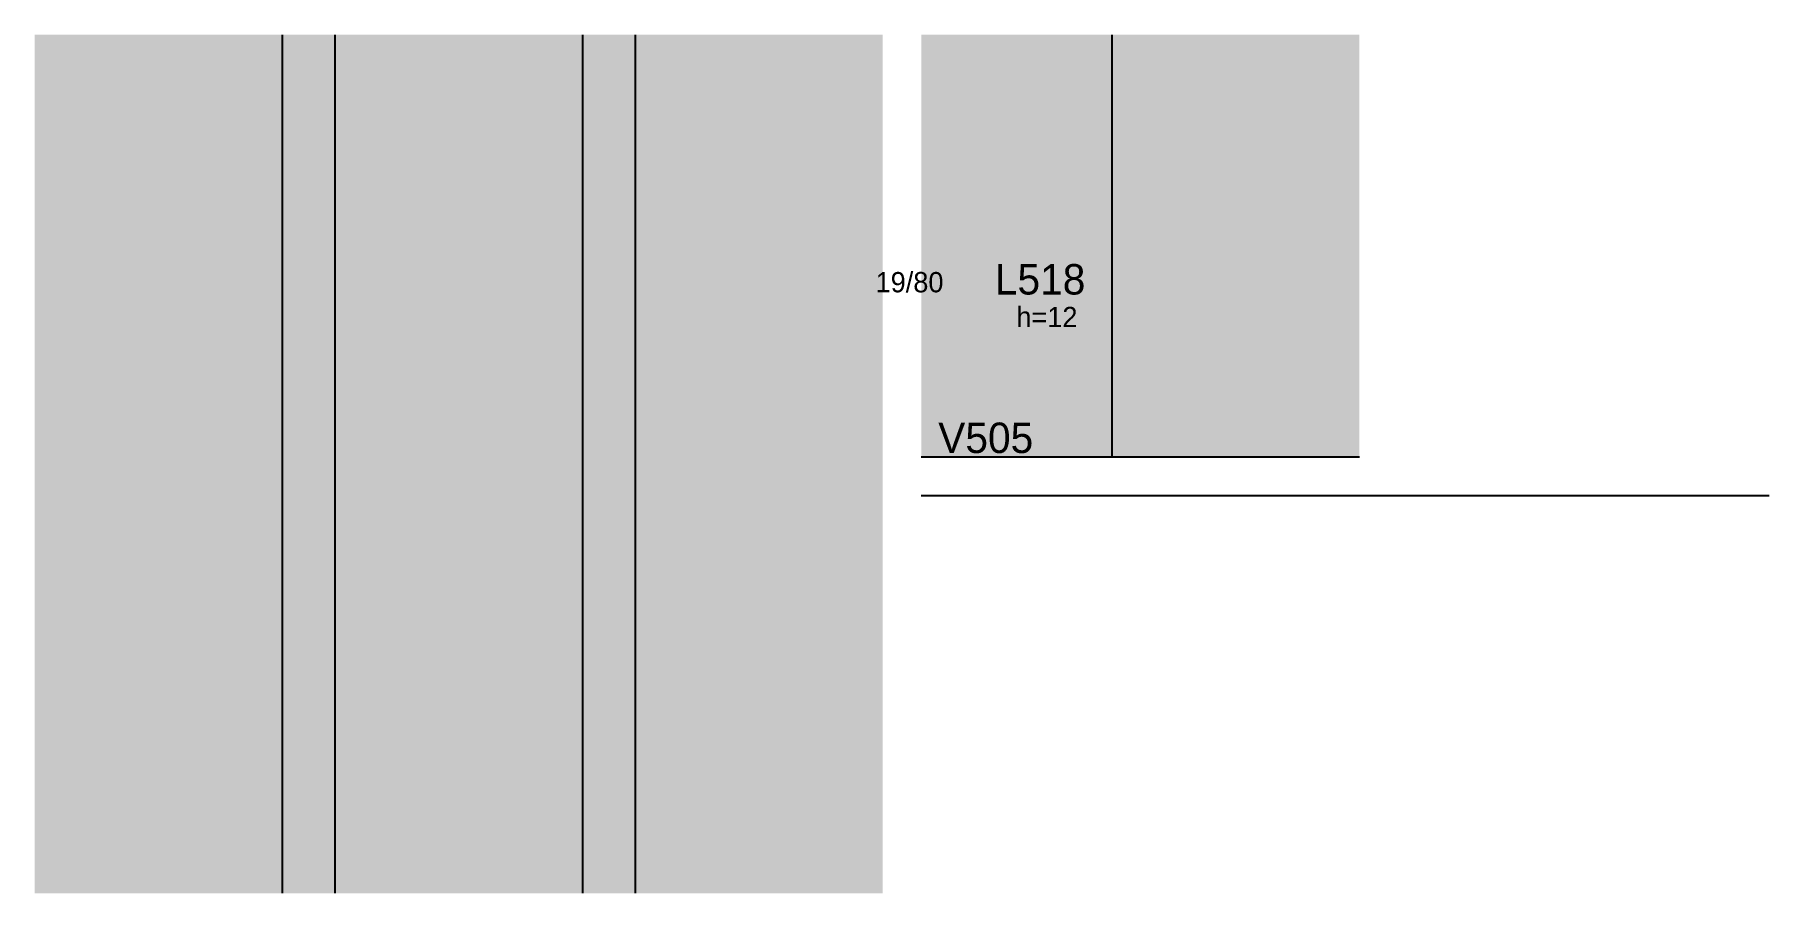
# Model space of a CAD drawing. Header units: metres. Extents: x 4926 to 5781, y 2574 to 2997.
import ezdxf

# ---------------------------------------------------------------- set-up
doc = ezdxf.new("R2010")
doc.units = ezdxf.units.M
for name, color, linetype in [('3', 7, 'Continuous'), ('4', 7, 'Continuous'), ('Hachura', 7, 'Continuous'), ('Painéis', 7, 'Continuous'), ('REAPROVEITAMENTO', 7, 'Continuous')]:
    doc.layers.add(name, color=color, linetype=linetype)

msp = doc.modelspace()

# ---------------------------------------------------------------- hatches: boundary and pattern name
at = {"layer": 'Hachura'}
h = msp.add_hatch(color=7, dxfattribs=at)
h.dxf.hatch_style = 1
h.paths.add_polyline_path([(5047.73, 2573.94), (5073.73, 2573.94), (5073.73, 2573.94), (5073.73, 2996.94), (5073.73, 2996.94), (5047.73, 2996.94), (5047.73, 2996.94), (5047.73, 2573.94)])
h = msp.add_hatch(color=7, dxfattribs=at)
h.dxf.hatch_style = 1
h.paths.add_polyline_path([(5195.73, 2573.94), (5221.73, 2573.94), (5221.73, 2573.94), (5221.73, 2996.94), (5221.73, 2996.94), (5195.73, 2996.94), (5195.73, 2996.94), (5195.73, 2573.94)])
at = {"layer": 'REAPROVEITAMENTO'}
h = msp.add_hatch(color=7, dxfattribs=at)
h.dxf.hatch_style = 1
h.paths.add_polyline_path([(5343.73, 2573.94), (4925.72, 2573.94), (4925.72, 2573.94), (4925.72, 2996.94), (4925.72, 2996.94), (5343.73, 2996.94), (5343.73, 2996.94), (5343.73, 2573.94)])
h = msp.add_hatch(color=7, dxfattribs=at)
h.dxf.hatch_style = 1
h.paths.add_polyline_path([(5362.72, 2788.94), (5578.72, 2788.94), (5578.72, 2788.94), (5578.72, 2996.94), (5578.72, 2996.94), (5362.72, 2996.94), (5362.72, 2996.94), (5362.72, 2788.94)])

# ---------------------------------------------------------------- linework, layer by layer
at = {"layer": '3', "color": 7, "lineweight": 25}
for p, q in [((5362.72, 2788.94), (5578.72, 2788.94)), ((5362.72, 2769.94), (5780.72, 2769.94))]:
    msp.add_line(p, q, dxfattribs=at)
at = {"layer": 'Painéis', "color": 7, "lineweight": 25}
for p, q in [((5047.73, 2996.94), (5047.73, 2573.94)), ((5073.73, 2996.94), (5073.73, 2573.94)), ((5195.73, 2996.94), (5195.73, 2573.94)), ((5221.73, 2996.94), (5221.73, 2573.94)), ((5456.72, 2996.94), (5456.72, 2788.94))]:
    msp.add_line(p, q, dxfattribs=at)

# ---------------------------------------------------------------- texts
at = {"layer": '3', "color": 7, "lineweight": 25}
for s, p in [('19/80', (5340.2, 2870.02)), ('h=12', (5409.59, 2852.87))]:
    msp.add_text(s, height=10, dxfattribs=at).set_placement(p)
at = {"layer": '4', "color": 7, "lineweight": 25}
for s, p in [('L518', (5398.98, 2868.94)), ('V505', (5371.07, 2790.85))]:
    msp.add_text(s, height=15, dxfattribs=at).set_placement(p)

doc.saveas('drawing.dxf')
